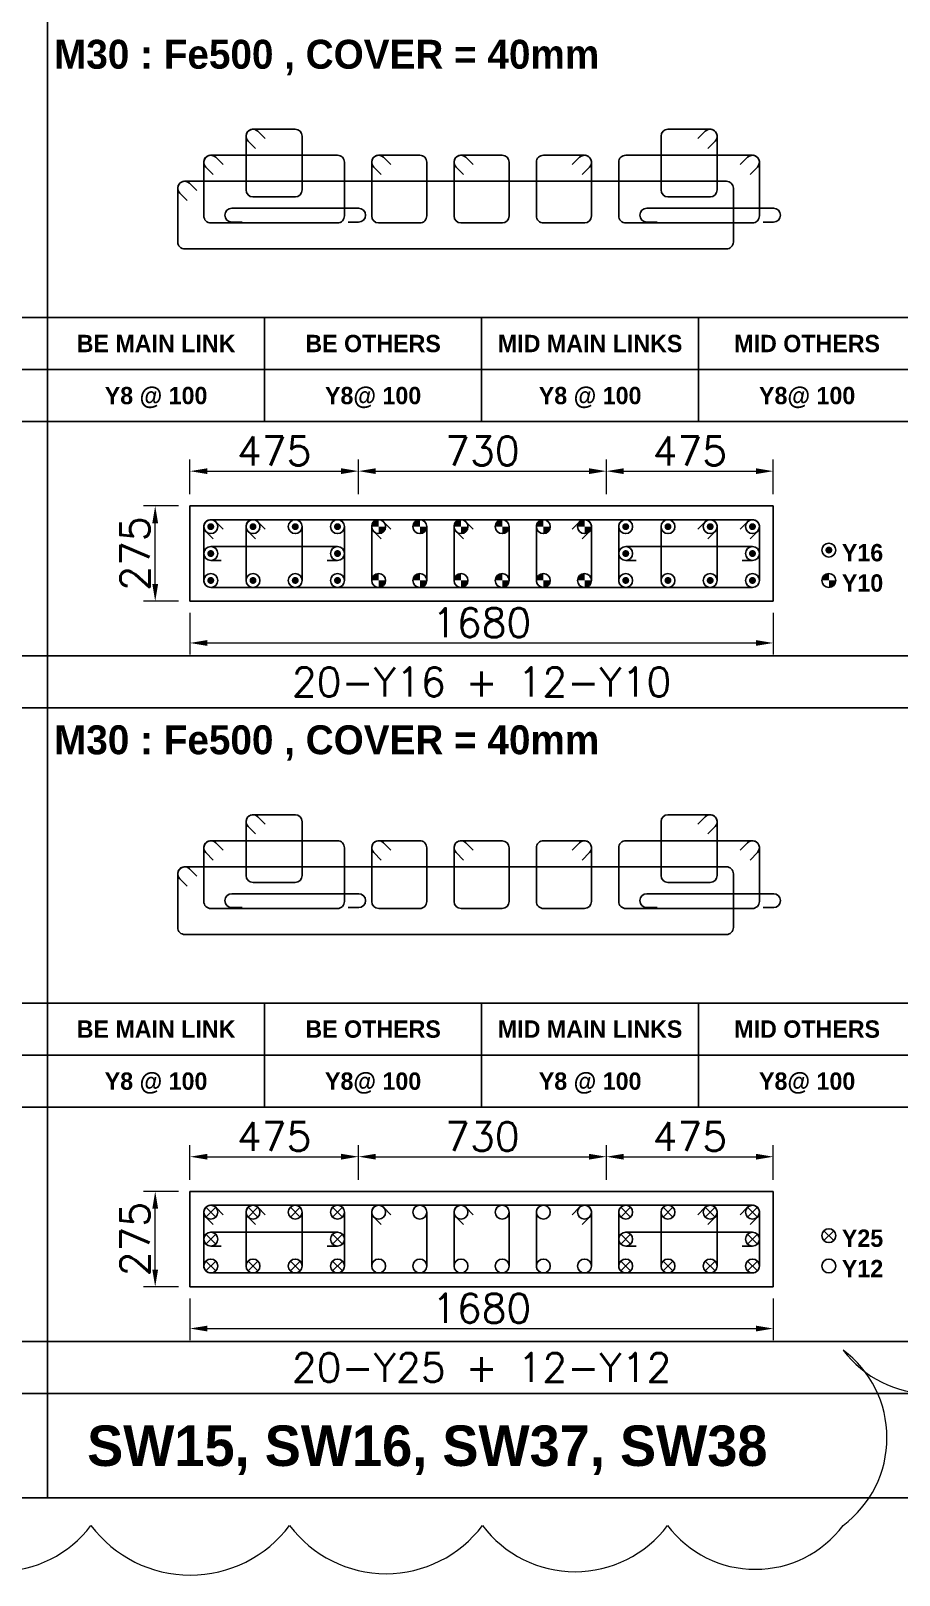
# Model space of a CAD drawing. Header units: millimetres. Extents: x -28707963 to -28231469, y 696001 to 896471.
# Drawn here: x -28305680 to -28298179, y 788127 to 801473 of the extents above; entities that cross this region are included whole.
import ezdxf
from ezdxf.enums import TextEntityAlignment as Align

# ---------------------------------------------------------------- set-up
doc = ezdxf.new("R2010")
doc.units = ezdxf.units.MM
doc.header["$MEASUREMENT"] = 0
doc.header["$PDMODE"] = 34
doc.header["$PDSIZE"] = -8
doc.layers.get('0').update_dxf_attribs({"lineweight": 5})
for name, color, linetype in [('09 COL TEXT-SCH', 2, 'Continuous'), ('14 REINF', 6, 'Continuous'), ('22 TABLE FRAME', 5, 'Continuous'), ('23 STIRRUPS', 5, 'Continuous'), ('SUB TITLE', 3, 'Continuous'), ('TEXT', 4, 'Continuous')]:
    doc.layers.add(name, color=color, linetype=linetype)
doc.layers.add('19 COLUMN', color=1, linetype='Continuous', lineweight=25)
doc.styles.add('adani bold', font='')
doc.styles.add('ROMANS', font='simplex.shx')
doc.styles.get('adani bold').set_extended_font_data('Adani Bold', bold=True)
doc.dimstyles.new('D 50', dxfattribs={"dimscale": 100, "dimtxt": 3, "dimasz": 1.5, "dimexe": 1, "dimexo": 1, "dimgap": 0.5, "dimtad": 1, "dimdec": 0, "dimdsep": 46, "dimtxsty": 'ROMANS', "dimcen": 2.5, "dimclrd": 5, "dimclre": 5, "dimclrt": 4, "dimadec": 0, "dimazin": 0, "dimtfac": 1, "dimtdec": 0, "dimtmove": 0, "dimatfit": 3, "dimfxl": 1, "dimlwd": 0, "dimlwe": 0, "dimarcsym": 0})

# ---------------------------------------------------------------- blocks, each defined once
blk = doc.blocks.new('*D76')
at = {"color": 5, "lineweight": 0, "transparency": 16777216}
for p, q in [((-28304306, 790518), (-28304306, 790158)), ((-28299266, 790518), (-28299266, 790158)), ((-28304156, 790258), (-28299416, 790258))]:
    blk.add_line(p, q, dxfattribs=at)
at = {"color": 5, "transparency": 16777216}
for points in [[(-28304156, 790283), (-28304156, 790233), (-28304306, 790258)], [(-28299416, 790233), (-28299416, 790283), (-28299266, 790258)]]:
    blk.add_solid(points, dxfattribs=at)
at = {"layer": 'Defpoints', "color": 0, "transparency": 16777216}
for p in [(-28304306, 790618), (-28299266, 790618), (-28299266, 790258)]:
    blk.add_point(p, dxfattribs=at)
at = {"color": 4, "transparency": 16777216, "insert": (-28301786, 790433), "char_height": 250, "attachment_point": 5, "style": 'ROMANS'}
blk.add_mtext('1680', dxfattribs=at)
blk = doc.blocks.new('*D77')
at = {"color": 5, "lineweight": 0, "transparency": 16777216}
for p, q in [((-28304406, 791443), (-28304706, 791443)), ((-28304606, 790768), (-28304606, 791293)), ((-28304406, 790618), (-28304706, 790618))]:
    blk.add_line(p, q, dxfattribs=at)
at = {"color": 5, "transparency": 16777216}
for points in [[(-28304581, 791293), (-28304631, 791293), (-28304606, 791443)], [(-28304631, 790768), (-28304581, 790768), (-28304606, 790618)]]:
    blk.add_solid(points, dxfattribs=at)
at = {"layer": 'Defpoints', "color": 0, "transparency": 16777216}
for p in [(-28304606, 791443), (-28304306, 791443), (-28304306, 790618)]:
    blk.add_point(p, dxfattribs=at)
at = {"color": 4, "transparency": 16777216, "insert": (-28304781, 791031), "char_height": 250, "attachment_point": 5, "rotation": 90, "style": 'ROMANS'}
blk.add_mtext('275', dxfattribs=at)
blk = doc.blocks.new('*D78')
at = {"color": 5, "lineweight": 0, "transparency": 16777216}
for p, q in [((-28304306, 791543), (-28304306, 791843)), ((-28302850, 791543), (-28302850, 791843)), ((-28304156, 791743), (-28303000, 791743))]:
    blk.add_line(p, q, dxfattribs=at)
at = {"color": 5, "transparency": 16777216}
for points in [[(-28304156, 791768), (-28304156, 791718), (-28304306, 791743)], [(-28303000, 791718), (-28303000, 791768), (-28302850, 791743)]]:
    blk.add_solid(points, dxfattribs=at)
at = {"layer": 'Defpoints', "color": 0, "transparency": 16777216}
for p in [(-28302850, 791743), (-28304306, 791443), (-28302850, 791443)]:
    blk.add_point(p, dxfattribs=at)
at = {"color": 4, "transparency": 16777216, "insert": (-28303578, 791918), "char_height": 250, "attachment_point": 5, "style": 'ROMANS'}
blk.add_mtext('475', dxfattribs=at)
blk = doc.blocks.new('*D79')
at = {"color": 5, "lineweight": 0, "transparency": 16777216}
for p, q in [((-28302850, 791543), (-28302850, 791843)), ((-28300708, 791543), (-28300708, 791843)), ((-28302700, 791743), (-28300858, 791743))]:
    blk.add_line(p, q, dxfattribs=at)
at = {"color": 5, "transparency": 16777216}
for points in [[(-28302700, 791768), (-28302700, 791718), (-28302850, 791743)], [(-28300858, 791718), (-28300858, 791768), (-28300708, 791743)]]:
    blk.add_solid(points, dxfattribs=at)
at = {"layer": 'Defpoints', "color": 0, "transparency": 16777216}
for p in [(-28300708, 791743), (-28302850, 791443), (-28300708, 791443)]:
    blk.add_point(p, dxfattribs=at)
at = {"color": 4, "transparency": 16777216, "insert": (-28301779, 791918), "char_height": 250, "attachment_point": 5, "style": 'ROMANS'}
blk.add_mtext('730', dxfattribs=at)
blk = doc.blocks.new('*D80')
at = {"color": 5, "lineweight": 0, "transparency": 16777216}
for p, q in [((-28300708, 791543), (-28300708, 791843)), ((-28299266, 791543), (-28299266, 791843)), ((-28300558, 791743), (-28299416, 791743))]:
    blk.add_line(p, q, dxfattribs=at)
at = {"color": 5, "transparency": 16777216}
for points in [[(-28300558, 791768), (-28300558, 791718), (-28300708, 791743)], [(-28299416, 791718), (-28299416, 791768), (-28299266, 791743)]]:
    blk.add_solid(points, dxfattribs=at)
at = {"layer": 'Defpoints', "color": 0, "transparency": 16777216}
for p in [(-28299266, 791743), (-28300708, 791443), (-28299266, 791443)]:
    blk.add_point(p, dxfattribs=at)
at = {"color": 4, "transparency": 16777216, "insert": (-28299987, 791918), "char_height": 250, "attachment_point": 5, "style": 'ROMANS'}
blk.add_mtext('475', dxfattribs=at)
blk = doc.blocks.new('*D81')
at = {"color": 5, "lineweight": 0, "transparency": 16777216}
for p, q in [((-28304306, 796443), (-28304306, 796083)), ((-28299266, 796443), (-28299266, 796083)), ((-28304156, 796183), (-28299416, 796183))]:
    blk.add_line(p, q, dxfattribs=at)
at = {"color": 5, "transparency": 16777216}
for points in [[(-28304156, 796208), (-28304156, 796158), (-28304306, 796183)], [(-28299416, 796158), (-28299416, 796208), (-28299266, 796183)]]:
    blk.add_solid(points, dxfattribs=at)
at = {"layer": 'Defpoints', "color": 0, "transparency": 16777216}
for p in [(-28304306, 796543), (-28299266, 796543), (-28299266, 796183)]:
    blk.add_point(p, dxfattribs=at)
at = {"color": 4, "transparency": 16777216, "insert": (-28301786, 796358), "char_height": 250, "attachment_point": 5, "style": 'ROMANS'}
blk.add_mtext('1680', dxfattribs=at)
blk = doc.blocks.new('*D82')
at = {"color": 5, "lineweight": 0, "transparency": 16777216}
for p, q in [((-28304406, 797368), (-28304706, 797368)), ((-28304606, 796693), (-28304606, 797218)), ((-28304406, 796543), (-28304706, 796543))]:
    blk.add_line(p, q, dxfattribs=at)
at = {"color": 5, "transparency": 16777216}
for points in [[(-28304581, 797218), (-28304631, 797218), (-28304606, 797368)], [(-28304631, 796693), (-28304581, 796693), (-28304606, 796543)]]:
    blk.add_solid(points, dxfattribs=at)
at = {"layer": 'Defpoints', "color": 0, "transparency": 16777216}
for p in [(-28304606, 797368), (-28304306, 797368), (-28304306, 796543)]:
    blk.add_point(p, dxfattribs=at)
at = {"color": 4, "transparency": 16777216, "insert": (-28304781, 796956), "char_height": 250, "attachment_point": 5, "rotation": 90, "style": 'ROMANS'}
blk.add_mtext('275', dxfattribs=at)
blk = doc.blocks.new('*D372')
at = {"color": 5, "lineweight": 0, "transparency": 16777216}
for p, q in [((-28304306, 797468), (-28304306, 797768)), ((-28302850, 797468), (-28302850, 797768)), ((-28304156, 797668), (-28303000, 797668))]:
    blk.add_line(p, q, dxfattribs=at)
at = {"color": 5, "transparency": 16777216}
for points in [[(-28304156, 797693), (-28304156, 797643), (-28304306, 797668)], [(-28303000, 797643), (-28303000, 797693), (-28302850, 797668)]]:
    blk.add_solid(points, dxfattribs=at)
at = {"layer": 'Defpoints', "color": 0, "transparency": 16777216}
for p in [(-28302850, 797668), (-28304306, 797368), (-28302850, 797368)]:
    blk.add_point(p, dxfattribs=at)
at = {"color": 4, "transparency": 16777216, "insert": (-28303578, 797843), "char_height": 250, "attachment_point": 5, "style": 'ROMANS'}
blk.add_mtext('475', dxfattribs=at)
blk = doc.blocks.new('*D373')
at = {"color": 5, "lineweight": 0, "transparency": 16777216}
for p, q in [((-28302850, 797468), (-28302850, 797768)), ((-28300708, 797468), (-28300708, 797768)), ((-28302700, 797668), (-28300858, 797668))]:
    blk.add_line(p, q, dxfattribs=at)
at = {"color": 5, "transparency": 16777216}
for points in [[(-28302700, 797693), (-28302700, 797643), (-28302850, 797668)], [(-28300858, 797643), (-28300858, 797693), (-28300708, 797668)]]:
    blk.add_solid(points, dxfattribs=at)
at = {"layer": 'Defpoints', "color": 0, "transparency": 16777216}
for p in [(-28300708, 797668), (-28302850, 797368), (-28300708, 797368)]:
    blk.add_point(p, dxfattribs=at)
at = {"color": 4, "transparency": 16777216, "insert": (-28301779, 797843), "char_height": 250, "attachment_point": 5, "style": 'ROMANS'}
blk.add_mtext('730', dxfattribs=at)
blk = doc.blocks.new('*D374')
at = {"color": 5, "lineweight": 0, "transparency": 16777216}
for p, q in [((-28300708, 797468), (-28300708, 797768)), ((-28299266, 797468), (-28299266, 797768)), ((-28300558, 797668), (-28299416, 797668))]:
    blk.add_line(p, q, dxfattribs=at)
at = {"color": 5, "transparency": 16777216}
for points in [[(-28300558, 797693), (-28300558, 797643), (-28300708, 797668)], [(-28299416, 797643), (-28299416, 797693), (-28299266, 797668)]]:
    blk.add_solid(points, dxfattribs=at)
at = {"layer": 'Defpoints', "color": 0, "transparency": 16777216}
for p in [(-28299266, 797668), (-28300708, 797368), (-28299266, 797368)]:
    blk.add_point(p, dxfattribs=at)
at = {"color": 4, "transparency": 16777216, "insert": (-28299987, 797843), "char_height": 250, "attachment_point": 5, "style": 'ROMANS'}
blk.add_mtext('475', dxfattribs=at)

msp = doc.modelspace()

# ---------------------------------------------------------------- hatches: boundary and pattern name
at = {"layer": '14 REINF'}
h = msp.add_hatch(color=6, dxfattribs=at)
edge = h.paths.add_edge_path(flags=0)
edge.add_line((-28302735.4, 797188.4), (-28302675.4, 797188.4))
edge.add_line((-28302675.4, 797188.4), (-28302675.4, 797248.4))
edge.add_arc((-28302675.4, 797188.4), 60, 90, 180)
edge = h.paths.add_edge_path(flags=0)
edge.add_line((-28302615.4, 797188.4), (-28302675.4, 797188.4))
edge.add_line((-28302675.4, 797188.4), (-28302675.4, 797128.4))
edge.add_arc((-28302675.4, 797188.4), 60, 270, 360)
h = msp.add_hatch(color=6, dxfattribs=at)
edge = h.paths.add_edge_path(flags=0)
edge.add_line((-28302379.7, 797188.4), (-28302319.7, 797188.4))
edge.add_line((-28302319.7, 797188.4), (-28302319.7, 797248.4))
edge.add_arc((-28302319.7, 797188.4), 60, 90, 180)
edge = h.paths.add_edge_path(flags=0)
edge.add_line((-28302259.7, 797188.4), (-28302319.7, 797188.4))
edge.add_line((-28302319.7, 797188.4), (-28302319.7, 797128.4))
edge.add_arc((-28302319.7, 797188.4), 60, 270, 360)
h = msp.add_hatch(color=6, dxfattribs=at)
edge = h.paths.add_edge_path(flags=0)
edge.add_line((-28302024, 797188.4), (-28301964, 797188.4))
edge.add_line((-28301964, 797188.4), (-28301964, 797248.4))
edge.add_arc((-28301964, 797188.4), 60, 90, 180)
edge = h.paths.add_edge_path(flags=0)
edge.add_line((-28301904, 797188.4), (-28301964, 797188.4))
edge.add_line((-28301964, 797188.4), (-28301964, 797128.4))
edge.add_arc((-28301964, 797188.4), 60, 270, 360)
h = msp.add_hatch(color=6, dxfattribs=at)
edge = h.paths.add_edge_path(flags=0)
edge.add_line((-28301668.2, 797188.4), (-28301608.2, 797188.4))
edge.add_line((-28301608.2, 797188.4), (-28301608.2, 797248.4))
edge.add_arc((-28301608.2, 797188.4), 60, 90, 180)
edge = h.paths.add_edge_path(flags=0)
edge.add_line((-28301548.2, 797188.4), (-28301608.2, 797188.4))
edge.add_line((-28301608.2, 797188.4), (-28301608.2, 797128.4))
edge.add_arc((-28301608.2, 797188.4), 60, 270, 360)
h = msp.add_hatch(color=6, dxfattribs=at)
edge = h.paths.add_edge_path(flags=0)
edge.add_line((-28301312.5, 797188.4), (-28301252.5, 797188.4))
edge.add_line((-28301252.5, 797188.4), (-28301252.5, 797248.4))
edge.add_arc((-28301252.5, 797188.4), 60, 90, 180)
edge = h.paths.add_edge_path(flags=0)
edge.add_line((-28301192.5, 797188.4), (-28301252.5, 797188.4))
edge.add_line((-28301252.5, 797188.4), (-28301252.5, 797128.4))
edge.add_arc((-28301252.5, 797188.4), 60, 270, 360)
h = msp.add_hatch(color=6, dxfattribs=at)
edge = h.paths.add_edge_path(flags=0)
edge.add_line((-28300956.8, 797188.4), (-28300896.8, 797188.4))
edge.add_line((-28300896.8, 797188.4), (-28300896.8, 797248.4))
edge.add_arc((-28300896.8, 797188.4), 60, 90, 180)
edge = h.paths.add_edge_path(flags=0)
edge.add_line((-28300836.8, 797188.4), (-28300896.8, 797188.4))
edge.add_line((-28300896.8, 797188.4), (-28300896.8, 797128.4))
edge.add_arc((-28300896.8, 797188.4), 60, 270, 360)
h = msp.add_hatch(color=6, dxfattribs=at)
edge = h.paths.add_edge_path(flags=0)
edge.add_line((-28302735.4, 796723.4), (-28302675.4, 796723.4))
edge.add_line((-28302675.4, 796723.4), (-28302675.4, 796783.4))
edge.add_arc((-28302675.4, 796723.4), 60, 90, 180)
edge = h.paths.add_edge_path(flags=0)
edge.add_line((-28302615.4, 796723.4), (-28302675.4, 796723.4))
edge.add_line((-28302675.4, 796723.4), (-28302675.4, 796663.4))
edge.add_arc((-28302675.4, 796723.4), 60, 270, 360)
h = msp.add_hatch(color=6, dxfattribs=at)
edge = h.paths.add_edge_path(flags=0)
edge.add_line((-28302379.7, 796723.4), (-28302319.7, 796723.4))
edge.add_line((-28302319.7, 796723.4), (-28302319.7, 796783.4))
edge.add_arc((-28302319.7, 796723.4), 60, 90, 180)
edge = h.paths.add_edge_path(flags=0)
edge.add_line((-28302259.7, 796723.4), (-28302319.7, 796723.4))
edge.add_line((-28302319.7, 796723.4), (-28302319.7, 796663.4))
edge.add_arc((-28302319.7, 796723.4), 60, 270, 360)
h = msp.add_hatch(color=6, dxfattribs=at)
edge = h.paths.add_edge_path(flags=0)
edge.add_line((-28302024, 796723.4), (-28301964, 796723.4))
edge.add_line((-28301964, 796723.4), (-28301964, 796783.4))
edge.add_arc((-28301964, 796723.4), 60, 90, 180)
edge = h.paths.add_edge_path(flags=0)
edge.add_line((-28301904, 796723.4), (-28301964, 796723.4))
edge.add_line((-28301964, 796723.4), (-28301964, 796663.4))
edge.add_arc((-28301964, 796723.4), 60, 270, 360)
h = msp.add_hatch(color=6, dxfattribs=at)
edge = h.paths.add_edge_path(flags=0)
edge.add_line((-28301668.2, 796723.4), (-28301608.2, 796723.4))
edge.add_line((-28301608.2, 796723.4), (-28301608.2, 796783.4))
edge.add_arc((-28301608.2, 796723.4), 60, 90, 180)
edge = h.paths.add_edge_path(flags=0)
edge.add_line((-28301548.2, 796723.4), (-28301608.2, 796723.4))
edge.add_line((-28301608.2, 796723.4), (-28301608.2, 796663.4))
edge.add_arc((-28301608.2, 796723.4), 60, 270, 360)
h = msp.add_hatch(color=6, dxfattribs=at)
edge = h.paths.add_edge_path(flags=0)
edge.add_line((-28301312.5, 796723.4), (-28301252.5, 796723.4))
edge.add_line((-28301252.5, 796723.4), (-28301252.5, 796783.4))
edge.add_arc((-28301252.5, 796723.4), 60, 90, 180)
edge = h.paths.add_edge_path(flags=0)
edge.add_line((-28301192.5, 796723.4), (-28301252.5, 796723.4))
edge.add_line((-28301252.5, 796723.4), (-28301252.5, 796663.4))
edge.add_arc((-28301252.5, 796723.4), 60, 270, 360)
h = msp.add_hatch(color=6, dxfattribs=at)
edge = h.paths.add_edge_path(flags=0)
edge.add_line((-28300956.8, 796723.4), (-28300896.8, 796723.4))
edge.add_line((-28300896.8, 796723.4), (-28300896.8, 796783.4))
edge.add_arc((-28300896.8, 796723.4), 60, 90, 180)
edge = h.paths.add_edge_path(flags=0)
edge.add_line((-28300836.8, 796723.4), (-28300896.8, 796723.4))
edge.add_line((-28300896.8, 796723.4), (-28300896.8, 796663.4))
edge.add_arc((-28300896.8, 796723.4), 60, 270, 360)
h = msp.add_hatch(color=6, dxfattribs=at)
edge = h.paths.add_edge_path(flags=0)
edge.add_line((-28298846.1, 796723.4), (-28298786.1, 796723.4))
edge.add_line((-28298786.1, 796723.4), (-28298786.1, 796783.4))
edge.add_arc((-28298786.1, 796723.4), 60, 90, 180)
edge = h.paths.add_edge_path(flags=0)
edge.add_line((-28298726.1, 796723.4), (-28298786.1, 796723.4))
edge.add_line((-28298786.1, 796723.4), (-28298786.1, 796663.4))
edge.add_arc((-28298786.1, 796723.4), 60, 270, 360)

# ---------------------------------------------------------------- linework, layer by layer
msp.add_lwpolyline([(-28341538.8, 788796.2), (-28242181.2, 788796.2), (-28242181.2, 874671.2), (-28341538.8, 874671.2)], close=True)
msp.add_lwpolyline([(-28306744.3, 801936.1, 0.5), (-28306744.3, 800319.9, 0.5), (-28306744.3, 798753.6, 0.5), (-28306744.3, 797037.3, 0.5), (-28306744.3, 795437.7, 0.5), (-28306744.3, 793904.7, 0.5), (-28306744.3, 792271.8, 0.5), (-28306744.3, 790072.3, 0.5), (-28306744.3, 788556, 0.5), (-28305161.3, 788556, 0.5), (-28303445, 788556, 0.5), (-28301778.8, 788556, 0.5), (-28300179.2, 788556, 0.5), (-28298662.9, 788556, 0.5), (-28298662.9, 790072.3, 0.5), (-28297146.6, 790072.3, 0.5)], format="xyb")
at = {"layer": '14 REINF', "color": 6, "const_width": 30}
for points in [[(-28304141.1, 797188.4, 1), (-28304111.1, 797188.4, 1)], [(-28303776.1, 797188.4, 1), (-28303746.1, 797188.4, 1)], [(-28303411.1, 797188.4, 1), (-28303381.1, 797188.4, 1)], [(-28303046.1, 797188.4, 1), (-28303016.1, 797188.4, 1)], [(-28300556.1, 797188.4, 1), (-28300526.1, 797188.4, 1)], [(-28300191.1, 797188.4, 1), (-28300161.1, 797188.4, 1)], [(-28299826.1, 797188.4, 1), (-28299796.1, 797188.4, 1)], [(-28299461.1, 797188.4, 1), (-28299431.1, 797188.4, 1)], [(-28304141.1, 796955.9, 1), (-28304111.1, 796955.9, 1)], [(-28303046.1, 796955.9, 1), (-28303016.1, 796955.9, 1)], [(-28300556.1, 796955.9, 1), (-28300526.1, 796955.9, 1)], [(-28299461.1, 796955.9, 1), (-28299431.1, 796955.9, 1)], [(-28298801.1, 796985.9, 1), (-28298771.1, 796985.9, 1)], [(-28304141.1, 796723.4, 1), (-28304111.1, 796723.4, 1)], [(-28303776.1, 796723.4, 1), (-28303746.1, 796723.4, 1)], [(-28303411.1, 796723.4, 1), (-28303381.1, 796723.4, 1)], [(-28303046.1, 796723.4, 1), (-28303016.1, 796723.4, 1)], [(-28300556.1, 796723.4, 1), (-28300526.1, 796723.4, 1)], [(-28300191.1, 796723.4, 1), (-28300161.1, 796723.4, 1)], [(-28299826.1, 796723.4, 1), (-28299796.1, 796723.4, 1)], [(-28299461.1, 796723.4, 1), (-28299431.1, 796723.4, 1)]]:
    msp.add_lwpolyline(points, format="xyb", close=True, dxfattribs=at)
at = {"layer": '14 REINF', "color": 6}
for points in [[(-28304168.5, 791305.8), (-28304083.7, 791220.9)], [(-28304083.7, 791305.8), (-28304168.5, 791220.9)], [(-28303803.5, 791305.8), (-28303718.7, 791220.9)], [(-28303718.7, 791305.8), (-28303803.5, 791220.9)], [(-28303438.5, 791305.8), (-28303353.7, 791220.9)], [(-28303353.7, 791305.8), (-28303438.5, 791220.9)], [(-28303073.5, 791305.8), (-28302988.7, 791220.9)], [(-28302988.7, 791305.8), (-28303073.5, 791220.9)], [(-28300583.5, 791305.8), (-28300498.7, 791220.9)], [(-28300498.7, 791305.8), (-28300583.5, 791220.9)], [(-28300218.5, 791305.8), (-28300133.7, 791220.9)], [(-28300133.7, 791305.8), (-28300218.5, 791220.9)], [(-28299853.5, 791305.8), (-28299768.7, 791220.9)], [(-28299768.7, 791305.8), (-28299853.5, 791220.9)], [(-28299488.5, 791305.8), (-28299403.7, 791220.9)], [(-28299403.7, 791305.8), (-28299488.5, 791220.9)], [(-28304168.5, 791073.3), (-28304083.7, 790988.4)], [(-28304083.7, 791073.3), (-28304168.5, 790988.4)], [(-28303073.5, 791073.3), (-28302988.7, 790988.4)], [(-28302988.7, 791073.3), (-28303073.5, 790988.4)], [(-28300583.5, 791073.3), (-28300498.7, 790988.4)], [(-28300498.7, 791073.3), (-28300583.5, 790988.4)], [(-28299488.5, 791073.3), (-28299403.7, 790988.4)], [(-28299403.7, 791073.3), (-28299488.5, 790988.4)], [(-28298828.5, 791103.3), (-28298743.7, 791018.4)], [(-28298743.7, 791103.3), (-28298828.5, 791018.4)], [(-28304168.5, 790840.8), (-28304083.7, 790755.9)], [(-28304083.7, 790840.8), (-28304168.5, 790755.9)], [(-28303803.5, 790840.8), (-28303718.7, 790755.9)], [(-28303718.7, 790840.8), (-28303803.5, 790755.9)], [(-28303438.5, 790840.8), (-28303353.7, 790755.9)], [(-28303353.7, 790840.8), (-28303438.5, 790755.9)], [(-28303073.5, 790840.8), (-28302988.7, 790755.9)], [(-28302988.7, 790840.8), (-28303073.5, 790755.9)], [(-28300583.5, 790840.8), (-28300498.7, 790755.9)], [(-28300498.7, 790840.8), (-28300583.5, 790755.9)], [(-28300218.5, 790840.8), (-28300133.7, 790755.9)], [(-28300133.7, 790840.8), (-28300218.5, 790755.9)], [(-28299853.5, 790840.8), (-28299768.7, 790755.9)], [(-28299768.7, 790840.8), (-28299853.5, 790755.9)], [(-28299488.5, 790840.8), (-28299403.7, 790755.9)], [(-28299403.7, 790840.8), (-28299488.5, 790755.9)]]:
    msp.add_lwpolyline(points, dxfattribs=at)
for centre in [(-28304126.1, 797188.4), (-28303761.1, 797188.4), (-28303396.1, 797188.4), (-28303031.1, 797188.4), (-28302675.4, 797188.4), (-28302319.7, 797188.4), (-28301964, 797188.4), (-28301608.2, 797188.4), (-28301252.5, 797188.4), (-28300896.8, 797188.4), (-28300541.1, 797188.4), (-28300176.1, 797188.4), (-28299811.1, 797188.4), (-28299446.1, 797188.4), (-28298786.1, 796985.9), (-28304126.1, 796955.9), (-28303031.1, 796955.9), (-28300541.1, 796955.9), (-28299446.1, 796955.9), (-28304126.1, 796723.4), (-28303761.1, 796723.4), (-28303396.1, 796723.4), (-28303031.1, 796723.4), (-28302675.4, 796723.4), (-28302319.7, 796723.4), (-28301964, 796723.4), (-28301608.2, 796723.4), (-28301252.5, 796723.4), (-28300896.8, 796723.4), (-28300541.1, 796723.4), (-28300176.1, 796723.4), (-28299811.1, 796723.4), (-28299446.1, 796723.4), (-28298786.1, 796723.4), (-28304126.1, 791263.4), (-28303761.1, 791263.4), (-28303396.1, 791263.4), (-28303031.1, 791263.4), (-28302675.4, 791263.4), (-28302319.7, 791263.4), (-28301964, 791263.4), (-28301608.2, 791263.4), (-28301252.5, 791263.4), (-28300896.8, 791263.4), (-28300541.1, 791263.4), (-28300176.1, 791263.4), (-28299811.1, 791263.4), (-28299446.1, 791263.4), (-28304126.1, 791030.9), (-28303031.1, 791030.9), (-28300541.1, 791030.9), (-28299446.1, 791030.9), (-28298786.1, 791060.9), (-28304126.1, 790798.4), (-28303761.1, 790798.4), (-28303396.1, 790798.4), (-28303031.1, 790798.4), (-28302675.4, 790798.4), (-28302319.7, 790798.4), (-28301964, 790798.4), (-28301608.2, 790798.4), (-28301252.5, 790798.4), (-28300896.8, 790798.4), (-28300541.1, 790798.4), (-28300176.1, 790798.4), (-28299811.1, 790798.4), (-28299446.1, 790798.4), (-28298786.1, 790798.4)]:
    msp.add_circle(centre, 60, dxfattribs=at)
at = {"layer": '19 COLUMN', "color": 4}
for points in [[(-28299266.1, 797368.4), (-28304306.1, 797368.4)], [(-28304306.1, 797368.4), (-28304306.1, 796543.4)], [(-28299266.1, 796543.4), (-28299266.1, 797368.4)], [(-28304306.1, 796543.4), (-28299266.1, 796543.4)], [(-28299266.1, 791443.4), (-28304306.1, 791443.4)], [(-28304306.1, 791443.4), (-28304306.1, 790618.4)], [(-28299266.1, 790618.4), (-28299266.1, 791443.4)], [(-28304306.1, 790618.4), (-28299266.1, 790618.4)]]:
    msp.add_lwpolyline(points, dxfattribs=at)
at = {"layer": '22 TABLE FRAME', "color": 5, "linetype": 'Continuous'}
for p, q in [((-28305536.1, 863421.2), (-28305536.1, 788796.2)), ((-28330286.1, 798996.2), (-28245536.1, 798996.2)), ((-28303661.1, 798996.2), (-28303661.1, 798096.2)), ((-28301786.1, 798996.2), (-28301786.1, 798096.2)), ((-28299911.1, 798996.2), (-28299911.1, 798096.2)), ((-28330286.1, 798546.2), (-28245536.1, 798546.2)), ((-28330286.1, 798096.2), (-28245536.1, 798096.2)), ((-28330286.1, 796071.2), (-28245536.1, 796071.2)), ((-28334786.1, 795621.2), (-28245536.1, 795621.2)), ((-28330286.1, 793071.2), (-28245536.1, 793071.2)), ((-28303661.1, 793071.2), (-28303661.1, 792171.2)), ((-28301786.1, 793071.2), (-28301786.1, 792171.2)), ((-28299911.1, 793071.2), (-28299911.1, 792171.2)), ((-28330286.1, 792621.2), (-28245536.1, 792621.2)), ((-28330286.1, 792171.2), (-28245536.1, 792171.2)), ((-28330286.1, 790146.2), (-28245536.1, 790146.2)), ((-28334786.1, 789696.2), (-28245536.1, 789696.2)), ((-28334786.1, 788796.2), (-28245536.1, 788796.2)), ((-28334786.1, 788796.2), (-28245536.1, 788796.2))]:
    msp.add_line(p, q, dxfattribs=at)
at = {"layer": '23 STIRRUPS', "color": 5}
for points in [[(-28303739.9, 800457.3), (-28303803.5, 800520.9, -0.6680424), (-28303761.1, 800623.4), (-28303396.1, 800623.4, -0.4141037), (-28303336.1, 800563.4), (-28303336.1, 800098.4, -0.4141037), (-28303396.1, 800038.4), (-28303761.1, 800038.4, -0.4141037), (-28303821.1, 800098.4), (-28303821.1, 800563.4, -0.6681793), (-28303718.6, 800605.8), (-28303655, 800542.1)], [(-28299917.2, 800542.1), (-28299853.6, 800605.8, -0.6681793), (-28299751.1, 800563.4), (-28299751.1, 800098.4, -0.4141037), (-28299811.1, 800038.4), (-28300176.1, 800038.4, -0.4141037), (-28300236.1, 800098.4), (-28300236.1, 800563.4, -0.4141037), (-28300176.1, 800623.4), (-28299811.1, 800623.4, -0.6680424), (-28299768.7, 800520.9), (-28299832.3, 800457.3)], [(-28304104.9, 800232.3), (-28304168.5, 800295.9, -0.668178), (-28304126.1, 800398.4), (-28303031.1, 800398.4, -0.4142136), (-28302971.1, 800338.4), (-28302971.1, 799873.4, -0.4142136), (-28303031.1, 799813.4), (-28304126.1, 799813.4, -0.4142136), (-28304186.1, 799873.4), (-28304186.1, 800338.4, -0.6681793), (-28304083.7, 800380.8), (-28304020, 800317.1)], [(-28302654.2, 800232.3), (-28302717.8, 800295.9, -0.6681328), (-28302675.4, 800398.4), (-28302319.7, 800398.4, -0.4143234), (-28302259.7, 800338.4), (-28302259.7, 799873.4, -0.4143234), (-28302319.7, 799813.4), (-28302675.4, 799813.4, -0.414177), (-28302735.4, 799873.4), (-28302735.4, 800338.4, -0.6681793), (-28302632.9, 800380.8), (-28302569.3, 800317.1)], [(-28301942.7, 800232.3), (-28302006.4, 800295.9, -0.6679972), (-28301964, 800398.4), (-28301608.2, 800398.4, -0.4140671), (-28301548.2, 800338.4), (-28301548.2, 799873.4, -0.4140671), (-28301608.2, 799813.4), (-28301964, 799813.4, -0.4140671), (-28302024, 799873.4), (-28302024, 800338.4, -0.6681793), (-28301921.5, 800380.8), (-28301857.9, 800317.1)], [(-28301002.9, 800317.1), (-28300939.3, 800380.8, -0.6681793), (-28300836.8, 800338.4), (-28300836.8, 799873.4, -0.414177), (-28300896.8, 799813.4), (-28301252.5, 799813.4, -0.4143234), (-28301312.5, 799873.4), (-28301312.5, 800338.4, -0.4143234), (-28301252.5, 800398.4), (-28300896.8, 800398.4, -0.6681328), (-28300854.4, 800295.9), (-28300918, 800232.3)], [(-28299552.2, 800317.1), (-28299488.5, 800380.8, -0.6681793), (-28299386.1, 800338.4), (-28299386.1, 799873.4, -0.4142136), (-28299446.1, 799813.4), (-28300541.1, 799813.4, -0.4142136), (-28300601.1, 799873.4), (-28300601.1, 800338.4, -0.4142136), (-28300541.1, 800398.4), (-28299446.1, 800398.4, -0.668178), (-28299403.7, 800295.9), (-28299467.3, 800232.3)], [(-28304329.9, 800007.3), (-28304393.5, 800070.9, -0.668178), (-28304351.1, 800173.4), (-28299671.1, 800173.4, -0.4142136), (-28299611.1, 800113.4), (-28299611.1, 799648.4, -0.4142136), (-28299671.1, 799588.4), (-28304351.1, 799588.4, -0.4142136), (-28304411.1, 799648.4), (-28304411.1, 800113.4, -0.6681793), (-28304308.7, 800155.8), (-28304245, 800092.1)], [(-28303853.6, 799820.9), (-28303943.6, 799820.9, -1), (-28303943.6, 799940.9), (-28302848.6, 799940.9, -1), (-28302848.6, 799820.9), (-28302938.6, 799820.9)], [(-28300268.6, 799820.9), (-28300358.6, 799820.9, -1), (-28300358.6, 799940.9), (-28299263.6, 799940.9, -1), (-28299263.6, 799820.9), (-28299353.6, 799820.9)], [(-28304104.9, 797082.3), (-28304168.5, 797145.9, -0.668178), (-28304126.1, 797248.4), (-28299446.1, 797248.4, -0.4142136), (-28299386.1, 797188.4), (-28299386.1, 796723.4, -0.4142136), (-28299446.1, 796663.4), (-28304126.1, 796663.4, -0.4142136), (-28304186.1, 796723.4), (-28304186.1, 797188.4, -0.6681793), (-28304083.7, 797230.8), (-28304020, 797167.1)], [(-28304104.9, 797082.3), (-28304168.5, 797145.9, -0.668178), (-28304126.1, 797248.4), (-28303031.1, 797248.4, -0.4142136), (-28302971.1, 797188.4), (-28302971.1, 796723.4, -0.4142136), (-28303031.1, 796663.4), (-28304126.1, 796663.4, -0.4142136), (-28304186.1, 796723.4), (-28304186.1, 797188.4, -0.6681793), (-28304083.7, 797230.8), (-28304020, 797167.1)], [(-28303739.9, 797082.3), (-28303803.5, 797145.9, -0.6680424), (-28303761.1, 797248.4), (-28303396.1, 797248.4, -0.4141037), (-28303336.1, 797188.4), (-28303336.1, 796723.4, -0.4141037), (-28303396.1, 796663.4), (-28303761.1, 796663.4, -0.4141037), (-28303821.1, 796723.4), (-28303821.1, 797188.4, -0.6681793), (-28303718.6, 797230.8), (-28303655, 797167.1)], [(-28302654.2, 797082.3), (-28302717.8, 797145.9, -0.6681328), (-28302675.4, 797248.4), (-28302319.7, 797248.4, -0.4143234), (-28302259.7, 797188.4), (-28302259.7, 796723.4, -0.4143234), (-28302319.7, 796663.4), (-28302675.4, 796663.4, -0.414177), (-28302735.4, 796723.4), (-28302735.4, 797188.4, -0.6681793), (-28302632.9, 797230.8), (-28302569.3, 797167.1)], [(-28301942.7, 797082.3), (-28302006.4, 797145.9, -0.6679972), (-28301964, 797248.4), (-28301608.2, 797248.4, -0.4140671), (-28301548.2, 797188.4), (-28301548.2, 796723.4, -0.4140671), (-28301608.2, 796663.4), (-28301964, 796663.4, -0.4140671), (-28302024, 796723.4), (-28302024, 797188.4, -0.6681793), (-28301921.5, 797230.8), (-28301857.9, 797167.1)], [(-28301002.9, 797167.1), (-28300939.3, 797230.8, -0.6681793), (-28300836.8, 797188.4), (-28300836.8, 796723.4, -0.414177), (-28300896.8, 796663.4), (-28301252.5, 796663.4, -0.4143234), (-28301312.5, 796723.4), (-28301312.5, 797188.4, -0.4143234), (-28301252.5, 797248.4), (-28300896.8, 797248.4, -0.6681328), (-28300854.4, 797145.9), (-28300918, 797082.3)], [(-28299552.2, 797167.1), (-28299488.5, 797230.8, -0.6681793), (-28299386.1, 797188.4), (-28299386.1, 796723.4, -0.4142136), (-28299446.1, 796663.4), (-28300541.1, 796663.4, -0.4142136), (-28300601.1, 796723.4), (-28300601.1, 797188.4, -0.4142136), (-28300541.1, 797248.4), (-28299446.1, 797248.4, -0.668178), (-28299403.7, 797145.9), (-28299467.3, 797082.3)], [(-28299917.2, 797167.1), (-28299853.6, 797230.8, -0.6681793), (-28299751.1, 797188.4), (-28299751.1, 796723.4, -0.4141037), (-28299811.1, 796663.4), (-28300176.1, 796663.4, -0.4141037), (-28300236.1, 796723.4), (-28300236.1, 797188.4, -0.4141037), (-28300176.1, 797248.4), (-28299811.1, 797248.4, -0.6680424), (-28299768.7, 797145.9), (-28299832.3, 797082.3)], [(-28304036.1, 796895.9), (-28304126.1, 796895.9, -1), (-28304126.1, 797015.9), (-28303031.1, 797015.9, -1), (-28303031.1, 796895.9), (-28303121.1, 796895.9)], [(-28300451.1, 796895.9), (-28300541.1, 796895.9, -1), (-28300541.1, 797015.9), (-28299446.1, 797015.9, -1), (-28299446.1, 796895.9), (-28299536.1, 796895.9)], [(-28303739.9, 794532.3), (-28303803.5, 794595.9, -0.6680424), (-28303761.1, 794698.4), (-28303396.1, 794698.4, -0.4141037), (-28303336.1, 794638.4), (-28303336.1, 794173.4, -0.4141037), (-28303396.1, 794113.4), (-28303761.1, 794113.4, -0.4141037), (-28303821.1, 794173.4), (-28303821.1, 794638.4, -0.6681793), (-28303718.6, 794680.8), (-28303655, 794617.1)], [(-28299917.2, 794617.1), (-28299853.6, 794680.8, -0.6681793), (-28299751.1, 794638.4), (-28299751.1, 794173.4, -0.4141037), (-28299811.1, 794113.4), (-28300176.1, 794113.4, -0.4141037), (-28300236.1, 794173.4), (-28300236.1, 794638.4, -0.4141037), (-28300176.1, 794698.4), (-28299811.1, 794698.4, -0.6680424), (-28299768.7, 794595.9), (-28299832.3, 794532.3)], [(-28304104.9, 794307.3), (-28304168.5, 794370.9, -0.668178), (-28304126.1, 794473.4), (-28303031.1, 794473.4, -0.4142136), (-28302971.1, 794413.4), (-28302971.1, 793948.4, -0.4142136), (-28303031.1, 793888.4), (-28304126.1, 793888.4, -0.4142136), (-28304186.1, 793948.4), (-28304186.1, 794413.4, -0.6681793), (-28304083.7, 794455.8), (-28304020, 794392.1)], [(-28302654.2, 794307.3), (-28302717.8, 794370.9, -0.6681328), (-28302675.4, 794473.4), (-28302319.7, 794473.4, -0.4143234), (-28302259.7, 794413.4), (-28302259.7, 793948.4, -0.4143234), (-28302319.7, 793888.4), (-28302675.4, 793888.4, -0.414177), (-28302735.4, 793948.4), (-28302735.4, 794413.4, -0.6681793), (-28302632.9, 794455.8), (-28302569.3, 794392.1)], [(-28301942.7, 794307.3), (-28302006.4, 794370.9, -0.6679972), (-28301964, 794473.4), (-28301608.2, 794473.4, -0.4140671), (-28301548.2, 794413.4), (-28301548.2, 793948.4, -0.4140671), (-28301608.2, 793888.4), (-28301964, 793888.4, -0.4140671), (-28302024, 793948.4), (-28302024, 794413.4, -0.6681793), (-28301921.5, 794455.8), (-28301857.9, 794392.1)], [(-28301002.9, 794392.1), (-28300939.3, 794455.8, -0.6681793), (-28300836.8, 794413.4), (-28300836.8, 793948.4, -0.414177), (-28300896.8, 793888.4), (-28301252.5, 793888.4, -0.4143234), (-28301312.5, 793948.4), (-28301312.5, 794413.4, -0.4143234), (-28301252.5, 794473.4), (-28300896.8, 794473.4, -0.6681328), (-28300854.4, 794370.9), (-28300918, 794307.3)], [(-28299552.2, 794392.1), (-28299488.5, 794455.8, -0.6681793), (-28299386.1, 794413.4), (-28299386.1, 793948.4, -0.4142136), (-28299446.1, 793888.4), (-28300541.1, 793888.4, -0.4142136), (-28300601.1, 793948.4), (-28300601.1, 794413.4, -0.4142136), (-28300541.1, 794473.4), (-28299446.1, 794473.4, -0.668178), (-28299403.7, 794370.9), (-28299467.3, 794307.3)], [(-28304329.9, 794082.3), (-28304393.5, 794145.9, -0.668178), (-28304351.1, 794248.4), (-28299671.1, 794248.4, -0.4142136), (-28299611.1, 794188.4), (-28299611.1, 793723.4, -0.4142136), (-28299671.1, 793663.4), (-28304351.1, 793663.4, -0.4142136), (-28304411.1, 793723.4), (-28304411.1, 794188.4, -0.6681793), (-28304308.7, 794230.8), (-28304245, 794167.1)], [(-28303853.6, 793895.9), (-28303943.6, 793895.9, -1), (-28303943.6, 794015.9), (-28302848.6, 794015.9, -1), (-28302848.6, 793895.9), (-28302938.6, 793895.9)], [(-28300268.6, 793895.9), (-28300358.6, 793895.9, -1), (-28300358.6, 794015.9), (-28299263.6, 794015.9, -1), (-28299263.6, 793895.9), (-28299353.6, 793895.9)], [(-28304104.9, 791157.3), (-28304168.5, 791220.9, -0.668178), (-28304126.1, 791323.4), (-28299446.1, 791323.4, -0.4142136), (-28299386.1, 791263.4), (-28299386.1, 790798.4, -0.4142136), (-28299446.1, 790738.4), (-28304126.1, 790738.4, -0.4142136), (-28304186.1, 790798.4), (-28304186.1, 791263.4, -0.6681793), (-28304083.7, 791305.8), (-28304020, 791242.1)], [(-28304104.9, 791157.3), (-28304168.5, 791220.9, -0.668178), (-28304126.1, 791323.4), (-28303031.1, 791323.4, -0.4142136), (-28302971.1, 791263.4), (-28302971.1, 790798.4, -0.4142136), (-28303031.1, 790738.4), (-28304126.1, 790738.4, -0.4142136), (-28304186.1, 790798.4), (-28304186.1, 791263.4, -0.6681793), (-28304083.7, 791305.8), (-28304020, 791242.1)], [(-28303739.9, 791157.3), (-28303803.5, 791220.9, -0.6680424), (-28303761.1, 791323.4), (-28303396.1, 791323.4, -0.4141037), (-28303336.1, 791263.4), (-28303336.1, 790798.4, -0.4141037), (-28303396.1, 790738.4), (-28303761.1, 790738.4, -0.4141037), (-28303821.1, 790798.4), (-28303821.1, 791263.4, -0.6681793), (-28303718.6, 791305.8), (-28303655, 791242.1)], [(-28302654.2, 791157.3), (-28302717.8, 791220.9, -0.6681328), (-28302675.4, 791323.4), (-28302319.7, 791323.4, -0.4143234), (-28302259.7, 791263.4), (-28302259.7, 790798.4, -0.4143234), (-28302319.7, 790738.4), (-28302675.4, 790738.4, -0.414177), (-28302735.4, 790798.4), (-28302735.4, 791263.4, -0.6681793), (-28302632.9, 791305.8), (-28302569.3, 791242.1)], [(-28301942.7, 791157.3), (-28302006.4, 791220.9, -0.6679972), (-28301964, 791323.4), (-28301608.2, 791323.4, -0.4140671), (-28301548.2, 791263.4), (-28301548.2, 790798.4, -0.4140671), (-28301608.2, 790738.4), (-28301964, 790738.4, -0.4140671), (-28302024, 790798.4), (-28302024, 791263.4, -0.6681793), (-28301921.5, 791305.8), (-28301857.9, 791242.1)], [(-28301002.9, 791242.1), (-28300939.3, 791305.8, -0.6681793), (-28300836.8, 791263.4), (-28300836.8, 790798.4, -0.414177), (-28300896.8, 790738.4), (-28301252.5, 790738.4, -0.4143234), (-28301312.5, 790798.4), (-28301312.5, 791263.4, -0.4143234), (-28301252.5, 791323.4), (-28300896.8, 791323.4, -0.6681328), (-28300854.4, 791220.9), (-28300918, 791157.3)], [(-28299552.2, 791242.1), (-28299488.5, 791305.8, -0.6681793), (-28299386.1, 791263.4), (-28299386.1, 790798.4, -0.4142136), (-28299446.1, 790738.4), (-28300541.1, 790738.4, -0.4142136), (-28300601.1, 790798.4), (-28300601.1, 791263.4, -0.4142136), (-28300541.1, 791323.4), (-28299446.1, 791323.4, -0.668178), (-28299403.7, 791220.9), (-28299467.3, 791157.3)], [(-28299917.2, 791242.1), (-28299853.6, 791305.8, -0.6681793), (-28299751.1, 791263.4), (-28299751.1, 790798.4, -0.4141037), (-28299811.1, 790738.4), (-28300176.1, 790738.4, -0.4141037), (-28300236.1, 790798.4), (-28300236.1, 791263.4, -0.4141037), (-28300176.1, 791323.4), (-28299811.1, 791323.4, -0.6680424), (-28299768.7, 791220.9), (-28299832.3, 791157.3)], [(-28304036.1, 790970.9), (-28304126.1, 790970.9, -1), (-28304126.1, 791090.9), (-28303031.1, 791090.9, -1), (-28303031.1, 790970.9), (-28303121.1, 790970.9)], [(-28300451.1, 790970.9), (-28300541.1, 790970.9, -1), (-28300541.1, 791090.9), (-28299446.1, 791090.9, -1), (-28299446.1, 790970.9), (-28299536.1, 790970.9)]]:
    msp.add_lwpolyline(points, format="xyb", dxfattribs=at)

# ---------------------------------------------------------------- texts
at = {"layer": '09 COL TEXT-SCH', "color": 3, "linetype": 'Continuous', "style": 'ROMANS'}
for s, p in [('20-Y16 + 12-Y10', (-28301786.1, 795846.2)), ('20-Y25 + 12-Y12', (-28301786.1, 789921.2))]:
    msp.add_text(s, height=250, dxfattribs=at).set_placement(p, align=Align.MIDDLE_CENTER)
at = {"layer": 'SUB TITLE', "style": 'adani bold'}
msp.add_text('SW15, SW16, SW37, SW38', height=350, dxfattribs=at).set_placement((-28305194.4, 789070.3))
at = {"layer": 'TEXT', "lineweight": 40, "style": 'adani bold'}
for p in [(-28305479.8, 801146.2), (-28305479.8, 795221.2)]:
    msp.add_text('M30 : Fe500 , COVER = 40mm', height=250, dxfattribs=at).set_placement(p)
at = {"layer": 'TEXT', "style": 'adani bold'}
for s, p in [('BE MAIN LINK', (-28304598.6, 798771.2)), ('BE OTHERS', (-28302723.6, 798771.2)), ('MID MAIN LINKS', (-28300848.6, 798771.2)), ('MID OTHERS', (-28298973.6, 798771.2)), ('Y8 @ 100', (-28304598.6, 798321.2)), ('Y8@ 100', (-28302723.6, 798321.2)), ('Y8 @ 100', (-28300848.6, 798321.2)), ('Y8@ 100', (-28298973.6, 798321.2)), ('BE MAIN LINK', (-28304598.6, 792846.2)), ('BE OTHERS', (-28302723.6, 792846.2)), ('MID MAIN LINKS', (-28300848.6, 792846.2)), ('MID OTHERS', (-28298973.6, 792846.2)), ('Y8 @ 100', (-28304598.6, 792396.2)), ('Y8@ 100', (-28302723.6, 792396.2)), ('Y8 @ 100', (-28300848.6, 792396.2)), ('Y8@ 100', (-28298973.6, 792396.2))]:
    msp.add_text(s, height=150, dxfattribs=at).set_placement(p, align=Align.MIDDLE_CENTER)
for s, p in [('Y16', (-28298673.6, 796963.7)), ('Y10', (-28298673.6, 796701.2)), ('Y25', (-28298673.6, 791038.7)), ('Y12', (-28298673.6, 790776.2))]:
    msp.add_text(s, height=150, dxfattribs=at).set_placement(p, align=Align.MIDDLE_LEFT)

# ---------------------------------------------------------------- dimensions: what is measured, and where the dimension line sits
for p1, p2, distance, text, override, picture, middle in [((-28304306.1, 797368.4), (-28302850.4, 797368.4), 300, '475', {"dimtxt": 2.5, "dimtxsty": 'ROMANS'}, '*D372', (-28303578.3, 797843.4)), ((-28302850.4, 797368.4), (-28300707.6, 797368.4), 300, '730', {"dimtxt": 2.5, "dimtxsty": 'ROMANS'}, '*D373', (-28301779, 797843.4)), ((-28300707.6, 797368.4), (-28299266.1, 797368.4), 300, '475', {"dimtxt": 2.5, "dimtxsty": 'ROMANS'}, '*D374', (-28299986.8, 797843.4)), ((-28304306.1, 796543.4), (-28304306.1, 797368.4), 300, '275', {"dimtxt": 2.5}, '*D82', (-28304781.1, 796955.9)), ((-28304306.1, 796543.4), (-28299266.1, 796543.4), -360, '1680', {"dimtxt": 2.5}, '*D81', (-28301786.1, 796358.4)), ((-28304306.1, 791443.4), (-28302850.4, 791443.4), 300, '475', {"dimtxt": 2.5, "dimtxsty": 'ROMANS'}, '*D78', (-28303578.3, 791918.4)), ((-28302850.4, 791443.4), (-28300707.6, 791443.4), 300, '730', {"dimtxt": 2.5, "dimtxsty": 'ROMANS'}, '*D79', (-28301779, 791918.4)), ((-28300707.6, 791443.4), (-28299266.1, 791443.4), 300, '475', {"dimtxt": 2.5, "dimtxsty": 'ROMANS'}, '*D80', (-28299986.8, 791918.4)), ((-28304306.1, 790618.4), (-28304306.1, 791443.4), 300, '275', {"dimtxt": 2.5}, '*D77', (-28304781.1, 791030.9)), ((-28304306.1, 790618.4), (-28299266.1, 790618.4), -360, '1680', {"dimtxt": 2.5}, '*D76', (-28301786.1, 790433.4))]:
    dim = msp.add_aligned_dim(p1=p1, p2=p2, distance=distance, text=text, dimstyle='D 50', override=override)
    dim.commit()
    dim.dimension.update_dxf_attribs({"geometry": picture, "text_midpoint": middle})

doc.saveas('drawing.dxf')
